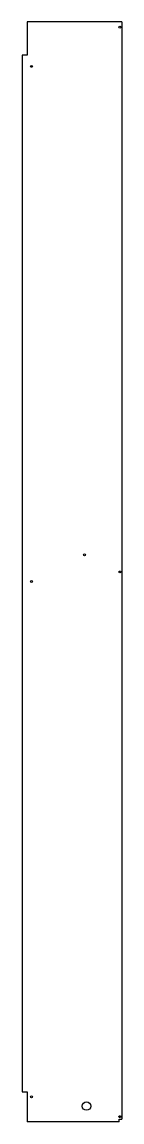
# Model space of a CAD drawing. Header units: millimetres. Extents: x 19 to 206, y -927 to 1143.
import ezdxf

# ---------------------------------------------------------------- set-up
doc = ezdxf.new("R2010")
doc.units = ezdxf.units.MM

msp = doc.modelspace()

# ---------------------------------------------------------------- linework, layer by layer
at = {"color": 7, "linetype": 'Continuous', "lineweight": 25}
for p, q in [((28.4, 1143), (28.4, 1080.5)), ((206.4, 1143), (28.4, 1143)), ((206.4, 1143), (206.4, -922)), ((18.9, 1080.5), (18.9, -870.5)), ((28.4, 1080.5), (18.9, 1080.5)), ((18.9, -870.5), (28.4, -870.5)), ((28.4, -870.5), (28.4, -927)), ((201.4, -927), (28.4, -927)), ((201.4, -922), (206.4, -922)), ((201.4, -927), (201.4, -922))]:
    msp.add_line(p, q, dxfattribs=at)
for centre, radius in [((202.5, 1133), 1.8), ((36.5, 1059.5), 1.8), ((136, 140.4), 2), ((202.5, 108), 1.8), ((36.5, 90), 1.8), ((36.5, -879.5), 1.8), ((139.7, -897), 8), ((202.5, -917), 1.8)]:
    msp.add_circle(centre, radius, dxfattribs=at)

doc.saveas('drawing.dxf')
